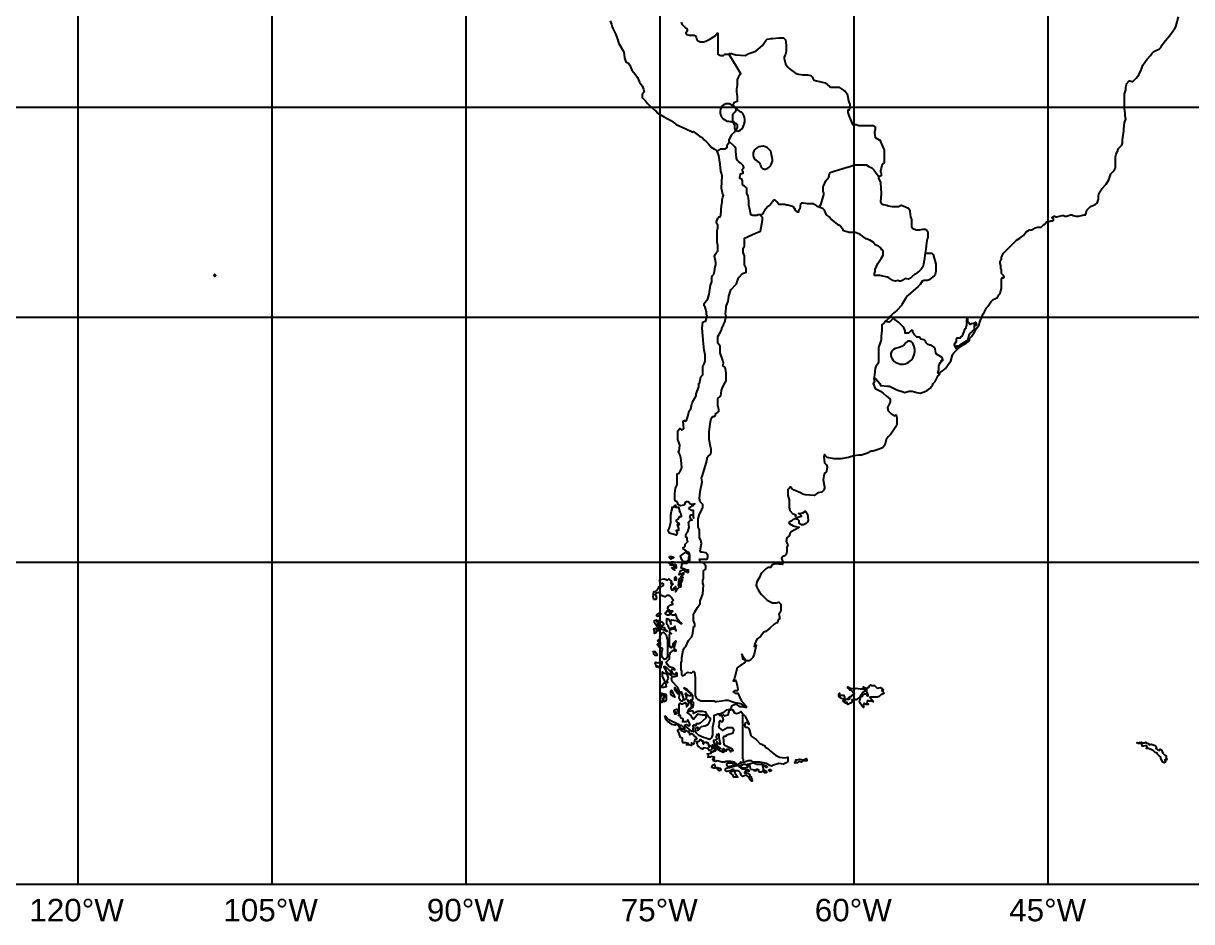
# Model space of a CAD drawing. Header units: millimetres. Extents: x 1844 to 27622, y 2629 to 17869.
# Drawn here: x 6126 to 12367, y 2629 to 7428 of the extents above; entities that cross this region are included whole.
import ezdxf

# ---------------------------------------------------------------- set-up
doc = ezdxf.new("R2010")
doc.units = ezdxf.units.MM
for name, color, linetype in [('COUNTRY', 212, 'Continuous'), ('FRAME', 252, 'Continuous'), ('MAJOR_LAKE', 5, 'Continuous'), ('MINOR_LAKE', 7, 'Continuous'), ('经纬度标注', 7, 'Continuous'), ('网格线', 251, 'Continuous')]:
    doc.layers.add(name, color=color, linetype=linetype)
doc.styles.add('ARIAL', font='arial.ttf')

msp = doc.modelspace()

# ---------------------------------------------------------------- linework, layer by layer
at = {"layer": 'COUNTRY', "linetype": 'Continuous', "lineweight": -3}
for points in [[(9260.4, 7441.8), (9267.7, 7423.6), (9271.3, 7409), (9275, 7401.7), (9289.6, 7372.5), (9296.9, 7354.2), (9307.8, 7321.4), (9329.7, 7281.2), (9333.4, 7273.9), (9337, 7244.7), (9344.3, 7222.8), (9351.6, 7219.2), (9358.9, 7215.5), (9366.2, 7204.6), (9377.2, 7179), (9395.4, 7157.1), (9406.4, 7138.9), (9417.3, 7113.3), (9431.9, 7095.1), (9439.2, 7076.9), (9442.9, 7062.3), (9435.6, 7055), (9431.9, 7047.7), (9431.9, 7033.1), (9435.6, 7029.4), (9450.2, 7014.8), (9461.1, 7000.2), (9468.4, 6992.9), (9494, 6967.4), (9504.9, 6960.1), (9515.9, 6949.1), (9545.1, 6930.9), (9585.2, 6909), (9610.8, 6890.7), (9614.4, 6887.1), (9665.5, 6865.2), (9694.7, 6850.6), (9698.3, 6846.9), (9705.6, 6850.6), (9709.3, 6846.9), (9738.5, 6825), (9753.1, 6817.7), (9764, 6806.8), (9775, 6795.8), (9785.9, 6784.9), (9800.5, 6766.6), (9818.8, 6755.7), (9829.7, 6748.4), (9829.7, 6748.4), (9833.4, 6744.7)], [(11019.5, 5551.3), (11019.5, 5555), (11023.2, 5562.3), (11034.1, 5569.6), (11052.4, 5584.2), (11067, 5606), (11081.6, 5624.3), (11088.9, 5657.1), (11096.2, 5668.1), (11114.4, 5686.3), (11121.7, 5693.6), (11150.9, 5711.9), (11161.9, 5719.2), (11172.8, 5726.5), (11180.1, 5733.8), (11180.1, 5744.7), (11191, 5755.7), (11209.3, 5781.2), (11216.6, 5795.8), (11231.2, 5814.1), (11238.5, 5843.3), (11253.1, 5876.1), (11260.4, 5887.1), (11267.7, 5901.7), (11271.3, 5909), (11278.6, 5916.3), (11296.9, 5941.8), (11307.8, 5952.8), (11315.1, 5956.4), (11329.7, 5963.7), (11337, 5978.3), (11344.3, 5985.6), (11351.6, 6014.8), (11351.6, 6062.3), (11355.3, 6069.6), (11362.6, 6069.6), (11366.2, 6073.2), (11362.6, 6080.5), (11351.6, 6091.5), (11351.6, 6095.1), (11351.6, 6113.3), (11348, 6117), (11348, 6135.2), (11344.3, 6146.2), (11344.3, 6157.1), (11348, 6160.8), (11351.6, 6168.1), (11351.6, 6179), (11362.6, 6200.9), (11369.9, 6208.2), (11388.1, 6226.5), (11413.7, 6252), (11413.7, 6252), (11421, 6259.3), (11431.9, 6270.3), (11450.2, 6281.2), (11457.5, 6288.5), (11468.4, 6295.8), (11483, 6314.1), (11501.3, 6325), (11515.9, 6325), (11519.5, 6328.7), (11530.5, 6336), (11545.1, 6339.6), (11563.3, 6339.6), (11577.9, 6354.2), (11581.6, 6354.2), (11592.5, 6368.8), (11599.8, 6368.8), (11614.4, 6372.5), (11625.4, 6372.5), (11629, 6376.1), (11629, 6383.4), (11621.7, 6387.1), (11621.7, 6390.7), (11632.7, 6398), (11636.3, 6398), (11636.3, 6398), (11640, 6394.4), (11647.3, 6394.4), (11676.4, 6401.7), (11683.7, 6401.7), (11687.4, 6398), (11698.3, 6398), (11720.2, 6405.3), (11727.5, 6405.3), (11734.8, 6401.7), (11749.4, 6398), (11764, 6398), (11793.2, 6405.3), (11800.5, 6405.3), (11804.2, 6416.3), (11807.8, 6430.9), (11818.8, 6441.8), (11826.1, 6449.1), (11851.6, 6460.1), (11862.6, 6467.4), (11866.2, 6478.3), (11869.9, 6489.3), (11869.9, 6507.5), (11873.5, 6522.1), (11888.1, 6544), (11910, 6569.6), (11924.6, 6591.5), (11935.6, 6624.3), (11953.8, 6642.5), (11961.1, 6657.1), (11961.1, 6693.6), (11961.1, 6715.5), (11964.8, 6730.1), (11972.1, 6748.4), (11975.7, 6759.3), (11994, 6777.6), (11997.6, 6788.5), (11997.6, 6806.8), (12004.9, 6854.2), (12004.9, 6865.2), (12008.6, 6898), (12015.9, 6916.3), (12012.2, 6934.5), (12012.2, 6945.5), (12008.6, 6974.7), (12008.6, 6985.6), (12008.6, 7014.8), (12008.6, 7051.3), (12015.9, 7073.2), (12015.9, 7087.8), (12019.5, 7102.4), (12019.5, 7106), (12034.1, 7120.6), (12037.8, 7120.6), (12048.7, 7117), (12052.4, 7117), (12070.6, 7135.2), (12085.2, 7153.5), (12099.8, 7182.7), (12107.1, 7204.6), (12118.1, 7222.8), (12129, 7237.4), (12147.3, 7255.7), (12154.6, 7266.6), (12165.5, 7277.6), (12194.7, 7292.2), (12202, 7299.5), (12209.3, 7314.1), (12227.5, 7336), (12249.4, 7361.5), (12271.3, 7394.4), (12275, 7398), (12282.3, 7409), (12282.3, 7409), (12296.9, 7463.7)], [(9986.7, 3781.2), (9986.7, 3773.9), (9983, 3773.9), (9968.4, 3777.6), (9953.8, 3777.6), (9939.2, 3788.5), (9928.3, 3788.5), (9910, 3781.2), (9906.4, 3770.3), (9902.7, 3763), (9880.8, 3759.3), (9862.6, 3744.7), (9855.3, 3741.1), (9844.3, 3737.4), (9837, 3737.4), (9829.7, 3733.8), (9815.1, 3730.1), (9815.1, 3700.9), (9807.8, 3668.1), (9807.8, 3627.9), (9804.2, 3617), (9800.5, 3609.7), (9796.9, 3606), (9789.6, 3602.4), (9771.3, 3609.7), (9760.4, 3613.3), (9734.8, 3624.3), (9720.2, 3638.9), (9716.6, 3649.8), (9716.6, 3660.8), (9727.5, 3668.1), (9731.2, 3657.1), (9727.5, 3649.8), (9738.5, 3657.1), (9742.1, 3664.4), (9749.4, 3671.7), (9767.7, 3675.4), (9782.3, 3682.7), (9789.6, 3693.6), (9796.9, 3708.2), (9796.9, 3715.5), (9785.9, 3722.8), (9778.6, 3733.8), (9771.3, 3748.4), (9756.7, 3752), (9727.5, 3752), (9712.9, 3744.7), (9705.6, 3741.1), (9705.6, 3748.4), (9702, 3755.7), (9683.7, 3752), (9683.7, 3759.3), (9687.4, 3763), (9702, 3773.9), (9705.6, 3784.9), (9705.6, 3799.5), (9691, 3814.1), (9702, 3817.7), (9702, 3825), (9702, 3836), (9691, 3850.6), (9672.8, 3868.8), (9658.2, 3876.1), (9654.6, 3876.1), (9691, 3846.9), (9691, 3836), (9683.7, 3836), (9672.8, 3839.6), (9665.5, 3850.6), (9661.9, 3846.9), (9669.2, 3828.7), (9665.5, 3817.7), (9658.2, 3814.1), (9654.6, 3817.7), (9650.9, 3828.7), (9647.3, 3839.6), (9640, 3857.9), (9647.3, 3839.6), (9650.9, 3821.4), (9647.3, 3806.8), (9640, 3806.8), (9636.3, 3810.4), (9629, 3825), (9632.7, 3854.2), (9621.7, 3879.8), (9592.5, 3912.6), (9588.9, 3927.2), (9592.5, 3938.2), (9607.1, 3938.2), (9618.1, 3941.8), (9618.1, 3956.4), (9614.4, 3960.1), (9610.8, 3949.1), (9603.5, 3949.1), (9596.2, 3956.4), (9588.9, 3971), (9592.5, 3978.3), (9607.1, 3974.7), (9607.1, 3978.3), (9599.8, 3985.6), (9581.6, 3989.3), (9574.3, 3992.9), (9567, 4003.9), (9559.7, 4014.8), (9577.9, 4033.1), (9577.9, 4055), (9581.6, 4058.6), (9581.6, 4065.9), (9599.8, 4080.5), (9607.1, 4076.9), (9614.4, 4076.9), (9614.4, 4080.5), (9607.1, 4084.2), (9603.5, 4091.5), (9614.4, 4127.9), (9607.1, 4124.3), (9596.2, 4113.3), (9596.2, 4102.4), (9588.9, 4091.5), (9581.6, 4095.1), (9577.9, 4106), (9577.9, 4124.3), (9577.9, 4160.8), (9581.6, 4168.1), (9588.9, 4168.1), (9577.9, 4175.4), (9581.6, 4190), (9603.5, 4193.6), (9614.4, 4182.7), (9610.8, 4193.6), (9607.1, 4208.2), (9603.5, 4200.9), (9577.9, 4193.6), (9574.3, 4200.9), (9570.6, 4211.9), (9563.3, 4219.2), (9563.3, 4248.4), (9574.3, 4244.7), (9581.6, 4233.8), (9585.2, 4219.2), (9585.2, 4237.4), (9588.9, 4241.1), (9614.4, 4237.4), (9636.3, 4222.8), (9643.6, 4222.8), (9629, 4233.8), (9618.1, 4248.4), (9614.4, 4266.6), (9610.8, 4273.9), (9607.1, 4266.6), (9592.5, 4266.6), (9585.2, 4273.9), (9588.9, 4281.2), (9596.2, 4288.5), (9585.2, 4288.5), (9570.6, 4299.5), (9567, 4303.1), (9574.3, 4314.1), (9585.2, 4321.4), (9596.2, 4325), (9588.9, 4336), (9599.8, 4346.9), (9596.2, 4350.6), (9592.5, 4357.9), (9581.6, 4368.8), (9574.3, 4372.5), (9563.3, 4372.5), (9556, 4365.2), (9552.4, 4365.2), (9534.1, 4372.5), (9526.8, 4379.8), (9519.5, 4387.1), (9508.6, 4383.4), (9501.3, 4376.1), (9504.9, 4372.5), (9508.6, 4361.5), (9504.9, 4350.6), (9494, 4350.6), (9490.3, 4365.2), (9494, 4390.7), (9504.9, 4394.4), (9515.9, 4405.3), (9523.2, 4419.9), (9534.1, 4419.9), (9545.1, 4427.2), (9545.1, 4434.5), (9541.4, 4438.2), (9534.1, 4434.5), (9530.5, 4438.2), (9526.8, 4445.5), (9526.8, 4456.4), (9548.7, 4460.1), (9559.7, 4456.4), (9567, 4452.8), (9574.3, 4460.1), (9581.6, 4452.8), (9588.9, 4449.1), (9585.2, 4438.2), (9588.9, 4430.9), (9592.5, 4438.2), (9596.2, 4430.9), (9585.2, 4419.9), (9585.2, 4412.6), (9588.9, 4401.7), (9599.8, 4401.7), (9603.5, 4412.6), (9610.8, 4419.9), (9610.8, 4412.6), (9610.8, 4401.7), (9610.8, 4390.7), (9614.4, 4394.4), (9618.1, 4405.3), (9621.7, 4409), (9629, 4416.3), (9640, 4419.9), (9640, 4427.2), (9640, 4438.2), (9647.3, 4452.8), (9647.3, 4460.1), (9643.6, 4456.4), (9636.3, 4449.1), (9636.3, 4441.8), (9625.4, 4423.6), (9629, 4456.4), (9632.7, 4463.7), (9636.3, 4463.7), (9650.9, 4467.4), (9640, 4471), (9640, 4474.7), (9647.3, 4482), (9654.6, 4485.6), (9654.6, 4492.9), (9647.3, 4489.3), (9629, 4482), (9632.7, 4496.6), (9636.3, 4503.9), (9643.6, 4507.5), (9650.9, 4511.2), (9658.2, 4503.9), (9665.5, 4500.2), (9672.8, 4496.6), (9680.1, 4496.6), (9680.1, 4507.5), (9669.2, 4507.5), (9654.6, 4514.8), (9640, 4518.5), (9643.6, 4529.4), (9643.6, 4540.4), (9650.9, 4544), (9661.9, 4544), (9672.8, 4544), (9687.4, 4558.6), (9687.4, 4565.9), (9687.4, 4587.8), (9683.7, 4598.8), (9676.4, 4602.4), (9661.9, 4613.3), (9654.6, 4617), (9650.9, 4624.3), (9650.9, 4627.9), (9650.9, 4627.9), (9654.6, 4627.9), (9661.9, 4635.2), (9661.9, 4646.2), (9669.2, 4653.5), (9676.4, 4660.8), (9672.8, 4668.1), (9672.8, 4679), (9665.5, 4682.7), (9665.5, 4693.6), (9669.2, 4700.9), (9669.2, 4704.6), (9676.4, 4711.9), (9683.7, 4737.4), (9680.1, 4763), (9691, 4777.6), (9698.3, 4773.9), (9691, 4781.2), (9687.4, 4792.2), (9691, 4803.1), (9702, 4803.1), (9705.6, 4784.9), (9705.6, 4799.5), (9705.6, 4825), (9694.7, 4825), (9683.7, 4832.3), (9687.4, 4843.3), (9698.3, 4850.6), (9705.6, 4854.2), (9712.9, 4861.5), (9712.9, 4861.5), (9702, 4857.9), (9694.7, 4857.9), (9687.4, 4861.5), (9680.1, 4872.5), (9669.2, 4872.5), (9661.9, 4868.8), (9658.2, 4857.9), (9654.6, 4854.2), (9636.3, 4850.6), (9621.7, 4857.9), (9621.7, 4865.2), (9618.1, 4872.5), (9610.8, 4876.1), (9607.1, 4883.4), (9607.1, 4898), (9607.1, 4916.3), (9610.8, 4945.5), (9618.1, 4963.7), (9618.1, 5022.1), (9629, 5025.8), (9632.7, 5033.1), (9640, 5044), (9643.6, 5055), (9640, 5095.1), (9636.3, 5117), (9625.4, 5138.9), (9625.4, 5142.5), (9629, 5142.5), (9632.7, 5175.4), (9629, 5186.3), (9621.7, 5204.6), (9621.7, 5226.5), (9621.7, 5252), (9632.7, 5263), (9643.6, 5255.7), (9654.6, 5263), (9650.9, 5303.1), (9658.2, 5306.8), (9665.5, 5303.1), (9669.2, 5306.8), (9676.4, 5328.7), (9683.7, 5357.9), (9691, 5368.8), (9694.7, 5387.1), (9698.3, 5401.7), (9720.2, 5438.2), (9720.2, 5449.1), (9734.8, 5485.6), (9734.8, 5503.9), (9738.5, 5503.9), (9745.8, 5540.4), (9756.7, 5551.3), (9756.7, 5595.1), (9764, 5609.7), (9767.7, 5624.3), (9767.7, 5657.1), (9764, 5682.7), (9760.4, 5715.5), (9756.7, 5759.3), (9753.1, 5799.5), (9756.7, 5832.3), (9771.3, 5839.6), (9778.6, 5865.2), (9775, 5872.5), (9775, 5887.1), (9767.7, 5912.6), (9764, 5919.9), (9764, 5930.9), (9767.7, 5938.2), (9782.3, 5956.4), (9789.6, 5982), (9796.9, 6029.4), (9804.2, 6047.7), (9804.2, 6073.2), (9807.8, 6080.5), (9815.1, 6087.8), (9818.8, 6102.4), (9822.4, 6127.9), (9826.1, 6138.9), (9826.1, 6149.8), (9822.4, 6168.1), (9818.8, 6182.7), (9822.4, 6193.6), (9829.7, 6204.6), (9837, 6211.9), (9837, 6222.8), (9837, 6241.1), (9833.4, 6259.3), (9833.4, 6321.4), (9837, 6336), (9837, 6350.6), (9829.7, 6361.5), (9829.7, 6368.8), (9837, 6387.1), (9840.7, 6394.4), (9848, 6394.4), (9851.6, 6401.7), (9855.3, 6456.4), (9858.9, 6471), (9858.9, 6485.6), (9862.6, 6500.2), (9866.2, 6511.2), (9862.6, 6514.8), (9855.3, 6547.7), (9858.9, 6613.3), (9855.3, 6627.9), (9851.6, 6638.9), (9848, 6675.4), (9840.7, 6722.8), (9833.4, 6744.7)], [(7147.3, 6076.9), (7150.9, 6076.9), (7154.6, 6080.5), (7150.9, 6084.2), (7147.3, 6087.8), (7143.6, 6080.5), (7147.3, 6076.9)], [(10669.2, 5529.4), (10672.8, 5518.5), (10669.2, 5507.5), (10665.5, 5503.9), (10676.4, 5478.3), (10705.6, 5463.7), (10720.2, 5452.8), (10734.8, 5438.2), (10756.7, 5419.9), (10756.7, 5405.3), (10742.1, 5376.1), (10745.8, 5357.9), (10760.4, 5343.3), (10778.6, 5332.3), (10789.6, 5336), (10793.2, 5321.4), (10793.2, 5284.9), (10785.9, 5270.3), (10760.4, 5233.8), (10745.8, 5219.2), (10734.8, 5204.6), (10727.5, 5175.4), (10716.6, 5160.8), (10698.3, 5153.5), (10665.5, 5142.5), (10654.6, 5142.5), (10636.3, 5131.6), (10603.5, 5120.6), (10588.9, 5120.6), (10563.3, 5117), (10534.1, 5109.7), (10494, 5102.4), (10457.5, 5102.4), (10421, 5109.7), (10406.4, 5124.3), (10402.7, 5113.3), (10406.4, 5080.5), (10417.3, 5069.6), (10421, 5058.6), (10417.3, 5036.7), (10413.7, 5029.4), (10410, 5025.8), (10406.4, 5025.8), (10402.7, 5011.2), (10399.1, 4989.3), (10406.4, 4952.8), (10406.4, 4945.5), (10402.7, 4934.5), (10391.8, 4923.6), (10369.9, 4919.9), (10351.6, 4905.3), (10304.2, 4909), (10289.6, 4912.6), (10278.6, 4919.9), (10253.1, 4930.9), (10234.8, 4938.2), (10223.9, 4952.8), (10209.3, 4934.5), (10209.3, 4905.3), (10216.6, 4883.4), (10216.6, 4843.3), (10220.2, 4825), (10234.8, 4810.4), (10253.1, 4803.1), (10249.4, 4795.8), (10256.7, 4788.5), (10282.3, 4795.8), (10275, 4806.8), (10267.7, 4810.4), (10289.6, 4814.1), (10304.2, 4821.4), (10315.1, 4806.8), (10318.8, 4773.9), (10315.1, 4763), (10307.8, 4755.7), (10293.2, 4748.4), (10282.3, 4748.4), (10271.3, 4755.7), (10271.3, 4770.3), (10264, 4777.6), (10249.4, 4781.2), (10238.5, 4777.6), (10231.2, 4770.3), (10223.9, 4766.6), (10216.6, 4763), (10216.6, 4755.7), (10238.5, 4744.7), (10253.1, 4741.1), (10264, 4737.4), (10271.3, 4737.4), (10267.7, 4733.8), (10227.5, 4711.9), (10220.2, 4700.9), (10216.6, 4690), (10205.6, 4679), (10202, 4660.8), (10209.3, 4642.5), (10205.6, 4627.9), (10205.6, 4606), (10202, 4591.5), (10194.7, 4584.2), (10183.7, 4580.5), (10176.4, 4569.6), (10183.7, 4551.3), (10183.7, 4544), (10180.1, 4536.7), (10140, 4540.4), (10125.4, 4533.1), (10118.1, 4522.1), (10103.5, 4522.1), (10092.5, 4514.8), (10070.6, 4492.9), (10063.3, 4482), (10059.7, 4471), (10045.1, 4445.5), (10041.4, 4427.2), (10045.1, 4416.3), (10052.4, 4401.7), (10059.7, 4387.1), (10070.6, 4376.1), (10099.8, 4346.9), (10129, 4332.3), (10147.3, 4332.3), (10161.9, 4336), (10172.8, 4325), (10172.8, 4310.4), (10172.8, 4292.2), (10165.5, 4277.6), (10161.9, 4273.9), (10165.5, 4255.7), (10165.5, 4244.7), (10158.2, 4241.1), (10154.6, 4226.5), (10147.3, 4226.5), (10136.3, 4219.2), (10114.4, 4197.3), (10092.5, 4179), (10081.6, 4175.4), (10063.3, 4153.5), (10045.1, 4138.9), (10034.1, 4113.3), (10030.5, 4098.8), (10041.4, 4106), (10030.5, 4058.6), (10023.2, 4040.4), (10012.2, 4029.4), (10001.3, 4022.1), (9986.7, 4022.1), (9979.4, 4033.1), (9964.8, 4058.6), (9968.4, 4033.1), (9979.4, 4029.4), (9983, 4022.1), (9983, 4014.8), (9953.8, 3996.6), (9939.2, 3985.6), (9924.6, 3930.9), (9917.3, 3916.3), (9924.6, 3916.3), (9931.9, 3919.9), (9939.2, 3890.7), (9942.9, 3868.8), (9939.2, 3861.5), (9924.6, 3861.5), (9917.3, 3857.9), (9928.3, 3850.6), (9935.6, 3850.6), (9942.9, 3850.6), (9961.1, 3810.4), (9986.7, 3781.2), (9986.7, 3781.2)], [(10669.2, 5529.4), (10672.8, 5533.1), (10680.1, 5529.4), (10702, 5503.9), (10705.6, 5492.9), (10742.1, 5489.3), (10753.1, 5489.3), (10785.9, 5474.7), (10800.5, 5467.4), (10815.1, 5463.7), (10826.1, 5460.1), (10833.4, 5456.4), (10858.9, 5463.7), (10873.5, 5463.7), (10899.1, 5456.4), (10917.3, 5452.8), (10939.2, 5460.1), (10953.8, 5467.4), (10968.4, 5478.3), (10979.4, 5489.3), (10983, 5492.9), (10986.7, 5503.9), (10997.6, 5514.8), (11004.9, 5529.4), (11012.2, 5544), (11019.5, 5551.3)], [(9607.1, 4854.2), (9610.8, 4854.2), (9610.8, 4843.3), (9621.7, 4843.3), (9625.4, 4843.3), (9632.7, 4817.7), (9636.3, 4814.1), (9640, 4799.5), (9640, 4792.2), (9629, 4792.2), (9621.7, 4777.6), (9618.1, 4777.6), (9614.4, 4773.9), (9614.4, 4770.3), (9621.7, 4759.3), (9625.4, 4759.3), (9629, 4748.4), (9618.1, 4748.4), (9621.7, 4741.1), (9625.4, 4730.1), (9625.4, 4719.2), (9614.4, 4719.2), (9618.1, 4704.6), (9614.4, 4693.6), (9603.5, 4697.3), (9577.9, 4704.6), (9570.6, 4719.2), (9577.9, 4733.8), (9585.2, 4763), (9585.2, 4803.1), (9588.9, 4821.4), (9592.5, 4832.3), (9592.5, 4843.3), (9599.8, 4843.3), (9607.1, 4854.2)], [(9577.9, 4580.5), (9588.9, 4580.5), (9599.8, 4576.9), (9599.8, 4573.2), (9585.2, 4565.9), (9577.9, 4573.2), (9577.9, 4580.5)], [(9665.5, 4602.4), (9669.2, 4598.8), (9680.1, 4595.1), (9683.7, 4587.8), (9683.7, 4584.2), (9680.1, 4576.9), (9680.1, 4562.3), (9669.2, 4551.3), (9658.2, 4551.3), (9650.9, 4551.3), (9643.6, 4562.3), (9640, 4573.2), (9636.3, 4584.2), (9647.3, 4591.5), (9665.5, 4602.4)], [(9581.6, 4540.4), (9574.3, 4544), (9574.3, 4547.7), (9588.9, 4551.3), (9599.8, 4551.3), (9599.8, 4547.7), (9599.8, 4547.7), (9581.6, 4540.4)], [(9585.2, 4533.1), (9581.6, 4533.1), (9585.2, 4536.7), (9610.8, 4536.7), (9614.4, 4525.8), (9614.4, 4518.5), (9607.1, 4522.1), (9599.8, 4529.4), (9585.2, 4533.1)], [(9588.9, 4522.1), (9599.8, 4518.5), (9607.1, 4507.5), (9596.2, 4514.8), (9588.9, 4522.1)], [(9607.1, 4467.4), (9610.8, 4471), (9614.4, 4463.7), (9614.4, 4452.8), (9607.1, 4452.8), (9607.1, 4463.7), (9607.1, 4467.4)], [(9530.5, 4277.6), (9530.5, 4270.3), (9523.2, 4263), (9515.9, 4259.3), (9508.6, 4263), (9512.2, 4270.3), (9523.2, 4277.6), (9530.5, 4277.6)], [(9577.9, 4266.6), (9567, 4266.6), (9556, 4273.9), (9556, 4281.2), (9563.3, 4284.9), (9567, 4292.2), (9577.9, 4281.2), (9581.6, 4270.3), (9577.9, 4266.6)], [(9497.6, 4182.7), (9494, 4193.6), (9504.9, 4197.3), (9508.6, 4193.6), (9508.6, 4179), (9504.9, 4171.7), (9497.6, 4168.1), (9497.6, 4175.4), (9497.6, 4182.7)], [(9497.6, 4226.5), (9497.6, 4237.4), (9508.6, 4241.1), (9519.5, 4204.6), (9523.2, 4193.6), (9523.2, 4186.3), (9519.5, 4182.7), (9515.9, 4190), (9515.9, 4200.9), (9504.9, 4215.5), (9497.6, 4226.5)], [(9519.5, 4237.4), (9519.5, 4237.4), (9541.4, 4230.1), (9545.1, 4222.8), (9545.1, 4215.5), (9541.4, 4211.9), (9534.1, 4208.2), (9519.5, 4237.4)], [(9534.1, 4204.6), (9548.7, 4200.9), (9552.4, 4190), (9563.3, 4182.7), (9563.3, 4179), (9548.7, 4186.3), (9537.8, 4190), (9534.1, 4197.3), (9534.1, 4200.9), (9534.1, 4204.6)], [(9526.8, 4142.5), (9530.5, 4142.5), (9526.8, 4153.5), (9530.5, 4160.8), (9537.8, 4171.7), (9545.1, 4175.4), (9552.4, 4168.1), (9559.7, 4160.8), (9563.3, 4146.2), (9567, 4135.2), (9567, 4102.4), (9567, 4058.6), (9567, 4044), (9559.7, 4033.1), (9548.7, 4029.4), (9537.8, 4044), (9537.8, 4073.2), (9541.4, 4080.5), (9541.4, 4087.8), (9523.2, 4095.1), (9512.2, 4109.7), (9515.9, 4113.3), (9519.5, 4113.3), (9530.5, 4106), (9530.5, 4120.6), (9523.2, 4120.6), (9515.9, 4127.9), (9519.5, 4135.2), (9526.8, 4142.5)], [(9494, 4065.9), (9490.3, 4073.2), (9494, 4073.2), (9501.3, 4073.2), (9508.6, 4062.3), (9512.2, 4051.3), (9512.2, 4051.3), (9501.3, 4051.3), (9494, 4058.6), (9494, 4065.9)], [(9504.9, 4003.9), (9501.3, 4007.5), (9504.9, 4014.8), (9515.9, 4011.2), (9526.8, 4014.8), (9537.8, 4018.5), (9537.8, 4011.2), (9534.1, 4000.2), (9530.5, 3982), (9519.5, 3989.3), (9515.9, 3996.6), (9508.6, 3989.3), (9504.9, 4003.9)], [(9570.6, 3930.9), (9563.3, 3916.3), (9567, 3905.3), (9556, 3909), (9541.4, 3938.2), (9541.4, 3963.7), (9541.4, 3960.1), (9563.3, 3952.8), (9570.6, 3930.9)], [(9567, 3960.1), (9559.7, 3963.7), (9559.7, 3971), (9548.7, 3989.3), (9548.7, 3992.9), (9556, 3992.9), (9563.3, 3985.6), (9574.3, 3974.7), (9581.6, 3967.4), (9588.9, 3945.5), (9585.2, 3945.5), (9567, 3960.1)], [(9537.8, 3879.8), (9537.8, 3890.7), (9548.7, 3905.3), (9556, 3905.3), (9559.7, 3883.4), (9545.1, 3879.8), (9537.8, 3879.8), (9537.8, 3879.8)], [(9618.1, 3868.8), (9621.7, 3861.5), (9621.7, 3846.9), (9610.8, 3861.5), (9607.1, 3872.5), (9607.1, 3879.8), (9610.8, 3868.8), (9618.1, 3868.8)], [(10614.4, 3879.8), (10614.4, 3883.4), (10614.4, 3879.8), (10621.7, 3879.8), (10625.4, 3872.5), (10621.7, 3868.8), (10618.1, 3857.9), (10610.8, 3854.2), (10596.2, 3832.3), (10592.5, 3828.7), (10581.6, 3817.7), (10574.3, 3814.1), (10570.6, 3817.7), (10559.7, 3810.4), (10556, 3814.1), (10552.4, 3814.1), (10556, 3803.1), (10545.1, 3795.8), (10541.4, 3795.8), (10530.5, 3788.5), (10526.8, 3799.5), (10515.9, 3799.5), (10515.9, 3799.5), (10519.5, 3795.8), (10504.9, 3806.8), (10504.9, 3810.4), (10515.9, 3810.4), (10515.9, 3817.7), (10526.8, 3817.7), (10534.1, 3817.7), (10541.4, 3821.4), (10530.5, 3821.4), (10534.1, 3825), (10541.4, 3832.3), (10548.7, 3832.3), (10556, 3843.3), (10567, 3846.9), (10548.7, 3865.2), (10541.4, 3865.2), (10537.8, 3868.8), (10541.4, 3868.8), (10541.4, 3872.5), (10537.8, 3876.1), (10530.5, 3876.1), (10530.5, 3883.4), (10545.1, 3876.1), (10563.3, 3872.5), (10574.3, 3876.1), (10596.2, 3872.5), (10614.4, 3872.5), (10614.4, 3879.8)], [(10712.9, 3843.3), (10709.3, 3843.3), (10698.3, 3832.3), (10687.4, 3828.7), (10669.2, 3828.7), (10654.6, 3828.7), (10647.3, 3828.7), (10647.3, 3828.7), (10661.9, 3810.4), (10665.5, 3803.1), (10654.6, 3806.8), (10643.6, 3806.8), (10640, 3810.4), (10636.3, 3810.4), (10632.7, 3795.8), (10640, 3792.2), (10640, 3788.5), (10629, 3788.5), (10618.1, 3795.8), (10614.4, 3788.5), (10614.4, 3773.9), (10607.1, 3781.2), (10596.2, 3795.8), (10592.5, 3803.1), (10599.8, 3832.3), (10607.1, 3832.3), (10610.8, 3836), (10610.8, 3839.6), (10621.7, 3846.9), (10629, 3846.9), (10636.3, 3836), (10640, 3836), (10640, 3843.3), (10632.7, 3857.9), (10632.7, 3876.1), (10636.3, 3879.8), (10643.6, 3879.8), (10647.3, 3890.7), (10650.9, 3894.4), (10658.2, 3890.7), (10672.8, 3890.7), (10687.4, 3876.1), (10705.6, 3879.8), (10712.9, 3876.1), (10720.2, 3868.8), (10720.2, 3865.2), (10712.9, 3865.2), (10712.9, 3861.5), (10720.2, 3857.9), (10723.9, 3850.6), (10720.2, 3846.9), (10712.9, 3843.3)], [(9537.8, 3799.5), (9530.5, 3799.5), (9530.5, 3817.7), (9534.1, 3836), (9537.8, 3839.6), (9537.8, 3850.6), (9545.1, 3846.9), (9545.1, 3828.7), (9537.8, 3799.5), (9537.8, 3799.5)], [(9556, 3846.9), (9559.7, 3839.6), (9559.7, 3814.1), (9556, 3806.8), (9548.7, 3803.1), (9548.7, 3806.8), (9545.1, 3817.7), (9548.7, 3825), (9552.4, 3832.3), (9552.4, 3839.6), (9552.4, 3843.3), (9552.4, 3846.9), (9556, 3846.9)], [(9596.2, 3850.6), (9607.1, 3828.7), (9599.8, 3832.3), (9588.9, 3839.6), (9585.2, 3846.9), (9585.2, 3861.5), (9588.9, 3865.2), (9596.2, 3850.6)], [(9629, 3792.2), (9632.7, 3792.2), (9632.7, 3795.8), (9636.3, 3795.8), (9640, 3792.2), (9647.3, 3792.2), (9654.6, 3795.8), (9661.9, 3799.5), (9665.5, 3795.8), (9669.2, 3784.9), (9669.2, 3777.6), (9676.4, 3784.9), (9683.7, 3799.5), (9680.1, 3803.1), (9676.4, 3814.1), (9680.1, 3810.4), (9691, 3806.8), (9691, 3795.8), (9694.7, 3777.6), (9680.1, 3763), (9672.8, 3744.7), (9683.7, 3737.4), (9691, 3730.1), (9694.7, 3722.8), (9705.6, 3711.9), (9727.5, 3737.4), (9734.8, 3737.4), (9753.1, 3733.8), (9767.7, 3733.8), (9771.3, 3726.5), (9771.3, 3715.5), (9742.1, 3690), (9734.8, 3686.3), (9723.9, 3686.3), (9720.2, 3686.3), (9720.2, 3679), (9716.6, 3675.4), (9709.3, 3679), (9702, 3675.4), (9705.6, 3664.4), (9702, 3660.8), (9702, 3649.8), (9705.6, 3642.5), (9694.7, 3646.2), (9661.9, 3675.4), (9658.2, 3679), (9669.2, 3682.7), (9680.1, 3675.4), (9687.4, 3679), (9687.4, 3686.3), (9683.7, 3693.6), (9676.4, 3708.2), (9672.8, 3700.9), (9669.2, 3697.3), (9647.3, 3697.3), (9650.9, 3704.6), (9650.9, 3711.9), (9640, 3715.5), (9636.3, 3722.8), (9636.3, 3730.1), (9632.7, 3730.1), (9625.4, 3730.1), (9629, 3737.4), (9629, 3748.4), (9629, 3763), (9629, 3773.9), (9629, 3792.2)], [(10504.9, 3836), (10508.6, 3839.6), (10508.6, 3836), (10512.2, 3832.3), (10512.2, 3821.4), (10504.9, 3817.7), (10497.6, 3821.4), (10483, 3832.3), (10483, 3846.9), (10486.7, 3850.6), (10486.7, 3846.9), (10483, 3839.6), (10486.7, 3832.3), (10490.3, 3828.7), (10490.3, 3836), (10494, 3839.6), (10501.3, 3839.6), (10504.9, 3836)], [(9618.1, 3766.6), (9621.7, 3763), (9618.1, 3744.7), (9610.8, 3737.4), (9607.1, 3737.4), (9607.1, 3741.1), (9610.8, 3744.7), (9610.8, 3748.4), (9607.1, 3748.4), (9603.5, 3748.4), (9603.5, 3752), (9603.5, 3759.3), (9618.1, 3766.6)], [(9972.1, 3478.3), (9957.5, 3482), (9961.1, 3474.7), (9950.2, 3474.7), (9942.9, 3467.4), (9924.6, 3482), (9906.4, 3485.6), (9877.2, 3485.6), (9873.5, 3482), (9858.9, 3482), (9833.4, 3489.3), (9826.1, 3485.6), (9811.5, 3489.3), (9818.8, 3492.9), (9818.8, 3496.6), (9807.8, 3496.6), (9811.5, 3500.2), (9818.8, 3507.5), (9800.5, 3511.2), (9796.9, 3507.5), (9782.3, 3507.5), (9785.9, 3511.2), (9785.9, 3518.5), (9778.6, 3525.8), (9800.5, 3529.4), (9800.5, 3536.7), (9811.5, 3536.7), (9815.1, 3544), (9822.4, 3540.4), (9826.1, 3544), (9822.4, 3551.3), (9807.8, 3562.3), (9807.8, 3573.2), (9829.7, 3555), (9851.6, 3540.4), (9862.6, 3533.1), (9866.2, 3536.7), (9873.5, 3540.4), (9862.6, 3544), (9858.9, 3547.7), (9866.2, 3555), (9880.8, 3540.4), (9884.5, 3551.3), (9895.4, 3551.3), (9906.4, 3536.7), (9906.4, 3544), (9917.3, 3544), (9913.7, 3551.3), (9873.5, 3569.6), (9869.9, 3573.2), (9866.2, 3613.3), (9869.9, 3620.6), (9880.8, 3620.6), (9884.5, 3627.9), (9917.3, 3638.9), (9921, 3653.5), (9913.7, 3664.4), (9906.4, 3664.4), (9888.1, 3664.4), (9862.6, 3649.8), (9844.3, 3664.4), (9840.7, 3671.7), (9844.3, 3686.3), (9844.3, 3700.9), (9848, 3704.6), (9855.3, 3697.3), (9862.6, 3700.9), (9866.2, 3708.2), (9862.6, 3719.2), (9858.9, 3726.5), (9844.3, 3730.1), (9866.2, 3733.8), (9873.5, 3726.5), (9877.2, 3730.1), (9891.8, 3733.8), (9899.1, 3759.3), (9913.7, 3763), (9924.6, 3744.7), (9935.6, 3741.1), (9950.2, 3744.7), (9961.1, 3752), (9968.4, 3741.1)], [(9552.4, 3730.1), (9556, 3726.5), (9570.6, 3711.9), (9629, 3682.7), (9632.7, 3675.4), (9636.3, 3675.4), (9640, 3679), (9640, 3679), (9647.3, 3671.7), (9658.2, 3664.4), (9658.2, 3657.1), (9647.3, 3657.1), (9632.7, 3664.4), (9629, 3671.7), (9610.8, 3690), (9610.8, 3682.7), (9610.8, 3679), (9607.1, 3679), (9592.5, 3682.7), (9567, 3700.9), (9559.7, 3708.2), (9552.4, 3730.1)], [(9968.4, 3741.1), (9975.7, 3733.8), (9983, 3726.5), (10001.3, 3686.3), (10001.3, 3682.7), (9997.6, 3690), (9990.3, 3693.6), (9983, 3690), (9979.4, 3679), (9983, 3668.1), (9990.3, 3668.1), (10001.3, 3660.8), (10004.9, 3649.8), (10012.2, 3624.3), (10019.5, 3617), (10041.4, 3602.4), (10059.7, 3580.5), (10070.6, 3576.9), (10074.3, 3573.2), (10085.2, 3569.6), (10088.9, 3562.3), (10103.5, 3555), (10118.1, 3540.4), (10143.6, 3518.5), (10165.5, 3507.5), (10194.7, 3503.9), (10209.3, 3507.5), (10209.3, 3496.6), (10209.3, 3485.6), (10202, 3478.3), (10187.4, 3471), (10161.9, 3474.7), (10129, 3463.7), (10125.4, 3460.1), (10114.4, 3463.7), (10096.2, 3474.7), (10059.7, 3482), (10026.8, 3482), (10015.9, 3489.3), (10008.6, 3489.3), (9997.6, 3489.3), (9979.4, 3482), (9972.1, 3478.3)], [(9625.4, 3657.1), (9629, 3657.1), (9636.3, 3657.1), (9640, 3649.8), (9650.9, 3646.2), (9654.6, 3642.5), (9661.9, 3642.5), (9661.9, 3649.8), (9665.5, 3649.8), (9669.2, 3649.8), (9676.4, 3642.5), (9680.1, 3646.2), (9687.4, 3627.9), (9694.7, 3635.2), (9702, 3631.6), (9705.6, 3627.9), (9705.6, 3624.3), (9720.2, 3613.3), (9723.9, 3609.7), (9720.2, 3602.4), (9712.9, 3602.4), (9709.3, 3584.2), (9705.6, 3576.9), (9698.3, 3580.5), (9694.7, 3584.2), (9694.7, 3580.5), (9694.7, 3569.6), (9691, 3569.6), (9680.1, 3573.2), (9672.8, 3573.2), (9669.2, 3573.2), (9680.1, 3580.5), (9665.5, 3584.2), (9650.9, 3584.2), (9647.3, 3591.5), (9647.3, 3602.4), (9647.3, 3609.7), (9636.3, 3613.3), (9629, 3635.2), (9621.7, 3649.8), (9621.7, 3653.5), (9625.4, 3657.1)], [(9837, 3635.2), (9840.7, 3631.6), (9840.7, 3613.3), (9844.3, 3595.1), (9848, 3580.5), (9848, 3576.9), (9844.3, 3576.9), (9833.4, 3587.8), (9829.7, 3587.8), (9829.7, 3576.9), (9833.4, 3565.9), (9840.7, 3562.3), (9848, 3558.6), (9851.6, 3555), (9844.3, 3555), (9837, 3558.6), (9822.4, 3569.6), (9818.8, 3580.5), (9815.1, 3591.5), (9815.1, 3598.8), (9818.8, 3598.8), (9829.7, 3602.4), (9833.4, 3606), (9829.7, 3613.3), (9829.7, 3617), (9837, 3635.2)], [(9745.8, 3602.4), (9745.8, 3602.4), (9749.4, 3595.1), (9756.7, 3595.1), (9756.7, 3587.8), (9756.7, 3584.2), (9756.7, 3580.5), (9760.4, 3576.9), (9764, 3584.2), (9767.7, 3587.8), (9775, 3587.8), (9778.6, 3580.5), (9782.3, 3584.2), (9789.6, 3562.3), (9793.2, 3569.6), (9800.5, 3565.9), (9804.2, 3562.3), (9804.2, 3551.3), (9796.9, 3544), (9789.6, 3544), (9782.3, 3555), (9760.4, 3558.6), (9756.7, 3555), (9756.7, 3551.3), (9756.7, 3551.3), (9745.8, 3555), (9742.1, 3558.6), (9738.5, 3562.3), (9731.2, 3565.9), (9727.5, 3573.2), (9723.9, 3591.5), (9731.2, 3591.5), (9738.5, 3595.1), (9742.1, 3602.4), (9745.8, 3602.4)], [(12077.9, 3584.2), (12074.3, 3584.2), (12099.8, 3587.8), (12107.1, 3584.2), (12114.4, 3584.2), (12121.7, 3587.8), (12121.7, 3584.2), (12136.3, 3580.5), (12140, 3573.2), (12150.9, 3576.9), (12172.8, 3569.6), (12180.1, 3562.3), (12176.4, 3555), (12180.1, 3555), (12187.4, 3547.7), (12194.7, 3544), (12198.3, 3551.3), (12205.6, 3547.7), (12212.9, 3529.4), (12216.6, 3525.8), (12220.2, 3522.1), (12227.5, 3514.8), (12227.5, 3518.5), (12231.2, 3514.8), (12231.2, 3503.9), (12234.8, 3492.9), (12227.5, 3496.6), (12223.9, 3492.9), (12227.5, 3482), (12220.2, 3478.3), (12212.9, 3482), (12202, 3500.2), (12202, 3507.5), (12191, 3518.5), (12187.4, 3522.1), (12183.7, 3529.4), (12172.8, 3533.1), (12169.2, 3536.7), (12161.9, 3544), (12136.3, 3555), (12125.4, 3555), (12125.4, 3558.6), (12129, 3562.3), (12125.4, 3569.6), (12110.8, 3565.9), (12103.5, 3565.9), (12103.5, 3573.2), (12099.8, 3580.5), (12088.9, 3580.5), (12081.6, 3580.5), (12077.9, 3584.2)], [(10260.4, 3492.9), (10275, 3496.6), (10293.2, 3492.9), (10307.8, 3500.2), (10311.5, 3496.6), (10311.5, 3489.3), (10304.2, 3489.3), (10293.2, 3489.3), (10285.9, 3489.3), (10282.3, 3482), (10271.3, 3485.6), (10260.4, 3478.3), (10245.8, 3478.3), (10253.1, 3489.3), (10253.1, 3492.9), (10260.4, 3492.9)], [(9804.2, 3452.8), (9804.2, 3456.4), (9807.8, 3463.7), (9811.5, 3467.4), (9818.8, 3471), (9822.4, 3456.4), (9822.4, 3452.8), (9822.4, 3449.1), (9815.1, 3449.1), (9804.2, 3452.8)], [(9848, 3434.5), (9844.3, 3434.5), (9837, 3441.8), (9833.4, 3449.1), (9833.4, 3452.8), (9833.4, 3452.8), (9844.3, 3449.1), (9848, 3449.1), (9851.6, 3445.5), (9848, 3434.5)], [(9877.2, 3445.5), (9880.8, 3449.1), (9899.1, 3452.8), (9935.6, 3463.7), (9957.5, 3463.7), (9975.7, 3471), (9983, 3471), (9994, 3460.1), (9994, 3452.8), (9979.4, 3449.1), (9972.1, 3449.1), (9953.8, 3456.4), (9950.2, 3456.4), (9964.8, 3445.5), (9994, 3441.8), (10001.3, 3438.2), (10001.3, 3434.5), (10001.3, 3430.9), (9983, 3430.9), (9979.4, 3427.2), (9979.4, 3423.6), (9997.6, 3419.9), (10004.9, 3416.3), (10008.6, 3405.3), (10012.2, 3405.3), (10015.9, 3394.4), (10019.5, 3383.4), (10019.5, 3379.8), (10015.9, 3379.8), (10008.6, 3387.1), (10004.9, 3394.4), (10001.3, 3401.7), (9997.6, 3405.3), (9986.7, 3412.6), (9968.4, 3405.3), (9961.1, 3412.6), (9957.5, 3423.6), (9953.8, 3427.2), (9950.2, 3430.9), (9942.9, 3434.5), (9928.3, 3434.5), (9924.6, 3427.2), (9928.3, 3419.9), (9942.9, 3401.7), (9921, 3401.7), (9917.3, 3409), (9917.3, 3412.6), (9902.7, 3423.6), (9902.7, 3427.2), (9917.3, 3434.5), (9921, 3438.2), (9921, 3441.8), (9913.7, 3441.8), (9902.7, 3434.5), (9884.5, 3430.9), (9877.2, 3434.5), (9877.2, 3441.8), (9877.2, 3445.5)], [(9931.9, 3467.4), (9931.9, 3467.4), (9910, 3460.1), (9891.8, 3456.4), (9888.1, 3460.1), (9884.5, 3467.4), (9884.5, 3474.7), (9891.8, 3478.3), (9891.8, 3478.3), (9910, 3478.3), (9931.9, 3471), (9931.9, 3467.4)], [(10004.9, 3467.4), (10004.9, 3463.7), (9994, 3467.4), (9994, 3471), (10026.8, 3478.3), (10045.1, 3471), (10070.6, 3471), (10074.3, 3463.7), (10077.9, 3445.5), (10077.9, 3441.8), (10077.9, 3438.2), (10074.3, 3430.9), (10067, 3427.2), (10059.7, 3427.2), (10056, 3430.9), (10056, 3438.2), (10048.7, 3441.8), (10041.4, 3441.8), (10041.4, 3434.5), (10034.1, 3434.5), (10030.5, 3434.5), (10034.1, 3438.2), (10012.2, 3441.8), (10008.6, 3456.4), (10004.9, 3467.4)], [(10099.8, 3452.8), (10096.2, 3452.8), (10085.2, 3460.1), (10077.9, 3463.7), (10077.9, 3467.4), (10092.5, 3463.7), (10099.8, 3456.4), (10099.8, 3452.8)], [(10096.2, 3423.6), (10085.2, 3423.6), (10081.6, 3427.2), (10081.6, 3434.5), (10085.2, 3438.2), (10092.5, 3434.5), (10096.2, 3430.9), (10096.2, 3423.6)], [(10110.8, 3441.8), (10118.1, 3441.8), (10121.7, 3438.2), (10121.7, 3434.5), (10114.4, 3430.9), (10110.8, 3434.5), (10107.1, 3438.2), (10110.8, 3441.8)]]:
    msp.add_lwpolyline(points, dxfattribs=at)
at = {"layer": 'COUNTRY', "lineweight": -3, "flags": 128}
for points in [[(9640, 7434.5), (9643.6, 7423.6), (9661.9, 7405.3), (9672.8, 7398), (9672.8, 7387.1), (9665.5, 7376.1), (9669.2, 7368.8), (9683.7, 7365.2), (9709.3, 7365.2), (9716.6, 7361.5), (9720.2, 7354.2), (9723.9, 7339.6), (9727.5, 7336), (9742.1, 7328.7), (9760.4, 7328.7), (9771.3, 7332.3), (9793.2, 7343.3), (9822.4, 7361.5), (9833.4, 7376.1), (9837, 7376.1), (9837, 7372.5), (9837, 7303.1), (9837, 7299.5), (9837, 7263), (9840.7, 7259.3), (9851.6, 7255.7), (9855.3, 7255.7), (9866.2, 7255.7), (9873.5, 7263), (9895.4, 7263), (9939.2, 7190), (9957.5, 7160.8), (9957.5, 7157.1), (9953.8, 7153.5), (9946.5, 7142.5), (9939.2, 7127.9), (9939.2, 7098.8), (9935.6, 7076.9), (9935.6, 7062.3), (9939.2, 7036.7), (9939.2, 7014.8), (9939.2, 7011.2), (9921, 7003.9), (9917.3, 6996.6), (9917.3, 6992.9), (9928.3, 6978.3), (9931.9, 6971), (9931.9, 6963.7), (9928.3, 6956.4), (9921, 6949.1), (9913.7, 6938.2), (9913.7, 6923.6), (9913.7, 6909), (9917.3, 6901.7), (9921, 6901.7), (9924.6, 6894.4), (9931.9, 6894.4), (9939.2, 6887.1), (9939.2, 6879.8), (9939.2, 6868.8), (9924.6, 6846.9), (9910, 6832.3), (9895.4, 6806.8), (9895.4, 6799.5), (9902.7, 6792.2)], [(9895.4, 7263), (9899.1, 7266.6), (9910, 7266.6), (9931.9, 7259.3), (9983, 7255.7), (9994, 7263), (10001.3, 7266.6), (10034.1, 7277.6), (10041.4, 7281.2), (10074.3, 7310.4), (10092.5, 7336), (10099.8, 7343.3), (10121.7, 7346.9), (10129, 7346.9), (10161.9, 7350.6), (10187.4, 7350.6), (10191, 7346.9), (10198.3, 7339.6), (10202, 7314.1), (10202, 7277.6), (10198.3, 7263), (10194.7, 7255.7), (10191, 7248.4), (10191, 7241.1), (10198.3, 7211.9), (10209.3, 7193.6), (10216.6, 7186.3), (10253.1, 7160.8), (10267.7, 7157.1), (10289.6, 7153.5), (10315.1, 7153.5), (10333.4, 7149.8), (10340.7, 7142.5), (10344.3, 7135.2), (10351.6, 7124.3), (10362.6, 7120.6), (10410, 7109.7), (10431.9, 7091.5), (10439.2, 7087.8), (10450.2, 7087.8), (10461.1, 7087.8), (10468.4, 7087.8), (10483, 7087.8), (10508.6, 7069.6), (10515.9, 7065.9), (10526.8, 7051.3), (10530.5, 7033.1), (10534.1, 7014.8), (10537.8, 7003.9), (10541.4, 6996.6), (10541.4, 6985.6), (10537.8, 6963.7), (10530.5, 6963.7), (10530.5, 6960.1), (10530.5, 6952.8), (10537.8, 6930.9), (10548.7, 6905.3), (10556, 6887.1), (10574.3, 6887.1), (10588.9, 6883.4), (10603.5, 6883.4), (10610.8, 6883.4), (10665.5, 6883.4), (10672.8, 6879.8), (10676.4, 6876.1), (10676.4, 6872.5), (10676.4, 6861.5), (10672.8, 6850.6), (10672.8, 6843.3), (10676.4, 6817.7), (10698.3, 6806.8), (10702, 6806.8), (10709.3, 6788.5), (10720.2, 6763), (10723.9, 6752), (10723.9, 6722.8), (10723.9, 6682.7), (10720.2, 6679), (10712.9, 6668.1), (10709.3, 6653.5), (10705.6, 6642.5), (10705.6, 6635.2), (10709.3, 6627.9), (10709.3, 6613.3), (10698.3, 6609.7), (10698.3, 6606)], [(9986.7, 3781.2), (9979.4, 3781.2), (9961.1, 3792.2), (9921, 3799.5), (9891.8, 3810.4), (9877.2, 3810.4), (9855.3, 3806.8), (9829.7, 3803.1), (9822.4, 3803.1), (9818.8, 3806.8), (9745.8, 3806.8), (9731.2, 3814.1), (9723.9, 3821.4), (9716.6, 3836), (9716.6, 3843.3), (9716.6, 3916.3), (9716.6, 3934.5), (9712.9, 3960.1), (9709.3, 3963.7), (9702, 3963.7), (9694.7, 3956.4), (9672.8, 3960.1), (9661.9, 3952.8), (9658.2, 3945.5), (9650.9, 3941.8), (9647.3, 3941.8), (9643.6, 3949.1), (9643.6, 3971), (9640, 3971), (9640, 4011.2), (9643.6, 4022.1), (9643.6, 4040.4), (9650.9, 4080.5), (9658.2, 4091.5), (9665.5, 4098.8), (9680.1, 4131.6), (9694.7, 4149.8), (9698.3, 4157.1), (9702, 4171.7), (9705.6, 4197.3), (9705.6, 4204.6), (9712.9, 4208.2), (9712.9, 4219.2), (9709.3, 4230.1), (9705.6, 4237.4), (9705.6, 4252), (9705.6, 4270.3), (9705.6, 4273.9), (9712.9, 4284.9), (9727.5, 4306.8), (9742.1, 4328.7), (9742.1, 4343.3), (9749.4, 4361.5), (9756.7, 4379.8), (9760.4, 4427.2), (9756.7, 4438.2), (9756.7, 4452.8), (9760.4, 4460.1), (9760.4, 4492.9), (9760.4, 4503.9), (9767.7, 4511.2), (9771.3, 4514.8), (9771.3, 4529.4), (9760.4, 4544), (9742.1, 4551.3), (9738.5, 4565.9), (9742.1, 4565.9), (9764, 4565.9), (9778.6, 4565.9), (9782.3, 4576.9), (9782.3, 4587.8), (9771.3, 4598.8), (9753.1, 4602.4), (9745.8, 4602.4), (9742.1, 4609.7), (9749.4, 4649.8), (9745.8, 4668.1), (9738.5, 4679), (9738.5, 4686.3), (9738.5, 4719.2), (9738.5, 4722.8), (9734.8, 4730.1), (9731.2, 4737.4), (9731.2, 4781.2), (9738.5, 4806.8), (9749.4, 4825), (9753.1, 4836), (9756.7, 4839.6), (9756.7, 4857.9), (9753.1, 4861.5), (9742.1, 4872.5), (9738.5, 4890.7), (9742.1, 4927.2), (9753.1, 4978.3), (9749.4, 5000.2), (9753.1, 5007.5), (9775, 5084.2), (9778.6, 5102.4), (9778.6, 5109.7), (9785.9, 5117), (9796.9, 5124.3), (9800.5, 5138.9), (9800.5, 5153.5), (9796.9, 5168.1), (9789.6, 5204.6), (9789.6, 5248.4), (9796.9, 5299.5), (9800.5, 5317.7), (9807.8, 5328.7), (9815.1, 5328.7), (9822.4, 5332.3), (9826.1, 5343.3), (9829.7, 5346.9), (9837, 5350.6), (9840.7, 5354.2), (9840.7, 5365.2), (9837, 5387.1), (9837, 5423.6), (9848, 5434.5), (9851.6, 5438.2), (9855.3, 5467.4), (9858.9, 5478.3), (9866.2, 5492.9), (9880.8, 5518.5), (9880.8, 5536.7), (9880.8, 5558.6), (9877.2, 5584.2), (9873.5, 5591.5), (9862.6, 5598.8), (9866.2, 5613.3), (9862.6, 5627.9), (9848, 5668.1), (9848, 5704.6), (9837, 5719.2), (9837, 5733.8), (9837, 5755.7), (9844.3, 5770.3), (9855.3, 5788.5), (9858.9, 5806.8), (9866.2, 5817.7), (9869.9, 5825), (9869.9, 5828.7), (9873.5, 5832.3), (9877.2, 5850.6), (9880.8, 5861.5), (9877.2, 5876.1), (9880.8, 5905.3), (9880.8, 5916.3), (9888.1, 5934.5), (9891.8, 5941.8), (9895.4, 5971), (9906.4, 6003.9), (9935.6, 6036.7), (9946.5, 6069.6), (9950.2, 6073.2), (9968.4, 6091.5), (9979.4, 6095.1), (9986.7, 6098.8), (9986.7, 6102.4), (9986.7, 6120.6), (9979.4, 6138.9), (9979.4, 6153.5), (9979.4, 6186.3), (9972.1, 6204.6), (9972.1, 6226.5), (9979.4, 6237.4), (9979.4, 6252), (9979.4, 6263), (9979.4, 6270.3), (9979.4, 6281.2), (10037.8, 6306.8), (10063.3, 6317.7), (10074.3, 6376.1), (10074.3, 6390.7), (10067, 6398), (10067, 6401.7), (10067, 6405.3), (10052.4, 6405.3), (10045.1, 6401.7), (10030.5, 6401.7), (10023.2, 6401.7), (10012.2, 6405.3), (10012.2, 6409), (10008.6, 6423.6), (10008.6, 6427.2), (10001.3, 6456.4), (10001.3, 6478.3), (9997.6, 6507.5), (9990.3, 6518.5), (9990.3, 6529.4), (9990.3, 6547.7), (9986.7, 6551.3), (9979.4, 6558.6), (9972.1, 6562.3), (9968.4, 6565.9), (9968.4, 6576.9), (9968.4, 6587.8), (9964.8, 6595.1), (9953.8, 6598.8), (9953.8, 6606), (9957.5, 6620.6), (9957.5, 6624.3), (9968.4, 6627.9), (9972.1, 6627.9), (9972.1, 6635.2), (9968.4, 6638.9), (9968.4, 6649.8), (9975.7, 6657.1), (9972.1, 6668.1), (9961.1, 6679), (9946.5, 6690), (9939.2, 6697.3), (9935.6, 6708.2), (9931.9, 6744.7), (9931.9, 6759.3), (9924.6, 6770.3), (9917.3, 6777.6), (9902.7, 6792.2), (9895.4, 6792.2), (9891.8, 6784.9), (9884.5, 6773.9), (9884.5, 6763), (9880.8, 6759.3), (9873.5, 6755.7), (9851.6, 6755.7), (9848, 6755.7), (9833.4, 6744.7)], [(10377.2, 6445.5), (10366.2, 6449.1), (10358.9, 6456.4), (10351.6, 6460.1), (10348, 6463.7), (10337, 6463.7), (10315.1, 6463.7), (10293.2, 6467.4), (10282.3, 6467.4), (10278.6, 6463.7), (10275, 6438.2), (10267.7, 6427.2), (10267.7, 6419.9), (10264, 6419.9), (10249.4, 6430.9), (10249.4, 6438.2), (10245.8, 6438.2), (10242.1, 6445.5), (10234.8, 6449.1), (10209.3, 6456.4), (10205.6, 6456.4), (10194.7, 6460.1), (10161.9, 6460.1), (10150.9, 6474.7), (10143.6, 6482), (10140, 6485.6), (10132.7, 6482), (10118.1, 6460.1), (10103.5, 6449.1), (10092.5, 6438.2), (10085.2, 6427.2), (10081.6, 6423.6), (10074.3, 6409), (10070.6, 6405.3), (10067, 6405.3)], [(10942.9, 6200.9), (10953.8, 6200.9), (10957.5, 6200.9), (10979.4, 6200.9), (10986.7, 6193.6), (11001.3, 6142.5), (11001.3, 6102.4), (10997.6, 6087.8), (10997.6, 6084.2), (10994, 6080.5), (10964.8, 6058.6), (10953.8, 6055), (10939.2, 6055), (10928.3, 6051.3), (10917.3, 6033.1), (10906.4, 6022.1), (10851.6, 5974.7), (10848, 5971), (10840.7, 5960.1), (10818.8, 5927.2), (10815.1, 5919.9), (10793.2, 5894.4), (10775, 5879.8), (10764, 5868.8), (10753.1, 5861.5), (10749.4, 5854.2), (10738.5, 5843.3), (10727.5, 5836)], [(11019.5, 5551.3), (11012.2, 5558.6), (11015.9, 5576.9), (11015.9, 5598.8), (11019.5, 5606), (11023.2, 5617), (11026.8, 5617), (11030.5, 5627.9), (11037.8, 5627.9), (11037.8, 5631.6), (11034.1, 5642.5), (11004.9, 5660.8), (11001.3, 5668.1), (10997.6, 5690), (10994, 5697.3), (10975.7, 5708.2), (10968.4, 5708.2), (10957.5, 5711.9), (10950.2, 5719.2), (10942.9, 5733.8), (10939.2, 5737.4), (10921, 5741.1), (10913.7, 5752), (10902.7, 5752), (10899.1, 5752), (10895.4, 5755.7), (10884.5, 5766.6), (10877.2, 5777.6), (10877.2, 5784.9), (10869.9, 5788.5), (10855.3, 5773.9), (10851.6, 5773.9), (10837, 5773.9), (10837, 5784.9), (10829.7, 5803.1), (10818.8, 5814.1), (10807.8, 5825), (10800.5, 5832.3), (10782.3, 5846.9), (10775, 5850.6), (10771.3, 5850.6), (10764, 5843.3), (10760.4, 5839.6), (10749.4, 5832.3), (10727.5, 5836), (10723.9, 5828.7), (10712.9, 5817.7), (10712.9, 5814.1), (10712.9, 5784.9), (10709.3, 5759.3), (10709.3, 5737.4), (10705.6, 5726.5), (10694.7, 5697.3), (10694.7, 5631.6), (10694.7, 5620.6), (10691, 5609.7), (10680.1, 5595.1), (10676.4, 5584.2), (10672.8, 5551.3), (10669.2, 5529.4)], [(9968.4, 3741.1), (9968.4, 3500.2), (9972.1, 3496.6), (9972.1, 3482)]]:
    msp.add_lwpolyline(points, dxfattribs=at)
msp.add_lwpolyline([(10377.2, 6445.5), (10388.1, 6463.7), (10402.7, 6514.8), (10402.7, 6522.1), (10399.1, 6529.4), (10399.1, 6558.6), (10402.7, 6562.3), (10413.7, 6587.8), (10428.3, 6606), (10431.9, 6624.3), (10435.6, 6631.6), (10457.5, 6638.9), (10526.8, 6660.8), (10530.5, 6660.8), (10567, 6671.7), (10574.3, 6671.7), (10629, 6671.7), (10643.6, 6664.4), (10658.2, 6657.1), (10669.2, 6646.2), (10687.4, 6620.6), (10691, 6617), (10698.3, 6606), (10694.7, 6602.4), (10694.7, 6598.8), (10705.6, 6580.5), (10705.6, 6576.9), (10709.3, 6518.5), (10705.6, 6474.7), (10712.9, 6463.7), (10720.2, 6460.1), (10738.5, 6456.4), (10745.8, 6452.8), (10767.7, 6449.1), (10782.3, 6449.1), (10800.5, 6449.1), (10807.8, 6452.8), (10815.1, 6456.4), (10826.1, 6452.8), (10855.3, 6441.8), (10862.6, 6430.9), (10862.6, 6423.6), (10866.2, 6394.4), (10869.9, 6379.8), (10869.9, 6346.9), (10869.9, 6343.3), (10877.2, 6332.3), (10888.1, 6328.7), (10895.4, 6325), (10910, 6325), (10913.7, 6325), (10931.9, 6328.7), (10942.9, 6328.7), (10950.2, 6325), (10957.5, 6314.1), (10957.5, 6281.2), (10953.8, 6277.6), (10950.2, 6255.7), (10946.5, 6222.8), (10942.9, 6200.9), (10939.2, 6160.8), (10935.6, 6142.5), (10931.9, 6127.9), (10924.6, 6117), (10913.7, 6106), (10895.4, 6091.5), (10891.8, 6087.8), (10888.1, 6087.8), (10869.9, 6073.2), (10866.2, 6069.6), (10862.6, 6065.9), (10855.3, 6062.3), (10837, 6065.9), (10826.1, 6058.6), (10822.4, 6055), (10811.5, 6051.3), (10804.2, 6051.3), (10796.9, 6055), (10785.9, 6051.3), (10771.3, 6055), (10749.4, 6069.6), (10742.1, 6073.2), (10702, 6080.5), (10672.8, 6080.5), (10672.8, 6084.2), (10672.8, 6091.5), (10676.4, 6102.4), (10676.4, 6113.3), (10691, 6146.2), (10709.3, 6171.7), (10720.2, 6190), (10720.2, 6200.9), (10720.2, 6211.9), (10716.6, 6219.2), (10712.9, 6219.2), (10705.6, 6230.1), (10694.7, 6237.4), (10676.4, 6244.7), (10665.5, 6259.3), (10647.3, 6270.3), (10629, 6277.6), (10596.2, 6299.5), (10588.9, 6303.1), (10570.6, 6310.4), (10537.8, 6310.4), (10526.8, 6314.1), (10512.2, 6317.7), (10504.9, 6321.4), (10504.9, 6325), (10490.3, 6346.9), (10483, 6350.6), (10468.4, 6361.5), (10439.2, 6383.4), (10435.6, 6390.7), (10417.3, 6405.3), (10406.4, 6430.9), (10399.1, 6438.2)], close=True, dxfattribs=at)
at = {"layer": 'FRAME', "linetype": 'Continuous'}
msp.add_lwpolyline([(27147.3, 17638.9), (2271.3, 17638.9), (2271.3, 2828.7), (27147.3, 2828.7), (27147.3, 17638.9)], dxfattribs=at)
at = {"layer": 'MAJOR_LAKE', "linetype": 'Continuous', "lineweight": -3}
msp.add_lwpolyline([(9949.6, 6961.2), (9911.5, 6990.8, 0.466338), (9853.5, 6978.3, 0.407417), (9873.1, 6912.1, 0.118026), (9900.4, 6904.4, -0.452679), (9925, 6874.1, 0.66091), (9953, 6856, 0.230696), (9979.9, 6902.9, 0.142778), (9970.3, 6946.6, 0.21656), (9961.9, 6953, -0.1883), (9949.6, 6961.2, -1.914733)], format="xyb", dxfattribs=at)
msp.add_lwpolyline([(11169.2, 5854.2), (11169.2, 5839.6), (11176.4, 5828.7), (11180.1, 5821.4), (11183.7, 5821.4), (11191, 5825), (11209.3, 5828.7), (11212.9, 5832.3), (11216.6, 5828.7), (11216.6, 5817.7), (11216.6, 5814.1), (11209.3, 5814.1), (11209.3, 5817.7), (11205.6, 5817.7), (11205.6, 5792.2), (11198.3, 5784.9), (11191, 5777.6), (11187.4, 5777.6), (11180.1, 5770.3), (11176.4, 5763), (11169.2, 5733.8), (11161.9, 5730.1), (11129, 5708.2), (11121.7, 5704.6), (11110.8, 5704.6), (11110.8, 5690), (11107.1, 5697.3), (11099.8, 5708.2), (11099.8, 5715.5), (11103.5, 5715.5), (11107.1, 5726.5), (11110.8, 5726.5), (11110.8, 5741.1), (11114.4, 5748.4), (11132.7, 5748.4), (11136.3, 5755.7), (11136.3, 5755.7), (11143.6, 5759.3), (11158.2, 5795.8), (11158.2, 5795.8), (11161.9, 5799.5), (11161.9, 5806.8), (11165.5, 5814.1), (11165.5, 5821.4), (11165.5, 5843.3), (11169.2, 5854.2)], dxfattribs=at)
at = {"layer": 'MINOR_LAKE', "linetype": 'Continuous', "lineweight": -3}
for points in [[(10118.5, 6744.7, 0.526004), (10033.4, 6753.3, 0.494527), (10046.8, 6692.2, -0.248421), (10064.5, 6668.8, 0.47495), (10095.1, 6651.1, 0.373691), (10126.6, 6709.8, 0.003175), (10118.5, 6744.7, -1.268005)], [(10840.9, 5721.4, -0.192162), (10791.3, 5692.7, 0.531021), (10765.2, 5638.9, 0.303409), (10827.9, 5608.1, 0.26129), (10881.4, 5648.2, 0.235901), (10878, 5719.1, 0.545979), (10840.9, 5721.4, 38.832464)]]:
    msp.add_lwpolyline(points, format="xyb", dxfattribs=at)
at = {"layer": '网格线', "linetype": 'Continuous'}
for points in [[(6417.3, 17638.9), (6417.3, 2828.7)], [(7453.8, 17638.9), (7453.8, 2828.7)], [(8490.3, 17638.9), (8490.3, 2828.7)], [(9526.8, 17638.9), (9526.8, 2828.7)], [(10563.3, 17638.9), (10563.3, 2828.7)], [(11599.8, 17638.9), (11599.8, 2828.7)], [(27147.3, 6978.3), (2271.3, 6978.3)], [(2271.3, 5857.9), (27147.3, 5857.9)], [(27147.3, 4547.7), (2271.3, 4547.7)]]:
    msp.add_lwpolyline(points, dxfattribs=at)

# ---------------------------------------------------------------- texts
at = {"layer": '经纬度标注', "linetype": 'Continuous', "style": 'ARIAL'}
for s, p in [('120°W', (6158.3, 2631.1)), ('105°W', (7194.8, 2631.1)), ('90°W', (8281.9, 2631.1)), ('75°W', (9317.5, 2631.1)), ('60°W', (10354, 2631.1)), ('45°W', (11392.5, 2631.1))]:
    msp.add_text(s, height=120, dxfattribs=at).set_placement(p)

doc.saveas('drawing.dxf')
